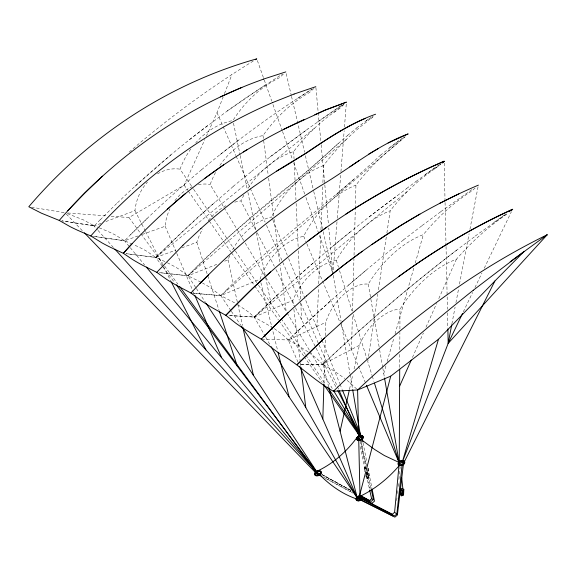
<?xml version="1.0" encoding="UTF-8"?>
<svg xmlns="http://www.w3.org/2000/svg" width="576" height="576" viewBox="0 0 576 576"><rect width="100%" height="100%" fill="white"/><g stroke="black" fill="none" stroke-linecap="round" stroke-linejoin="round"><path stroke-width="0.43" stroke-dasharray="2.88 2.16" d="M399.715 367.38L399.78 353.081M399.802 349.51L399.881 332.525M399.902 328.954L399.996 309.29A74.045 38.167 -51.3 0 1 456.358 259.322A151.474 78.084 -51.3 0 1 508.442 213.149M351.475 349.675L352.404 315.504M352.526 311.004L353.938 258.854M354.038 255.254L355.284 209.398M355.306 208.498L355.939 185.119A167.602 113.803 -57.7 0 1 381.456 156.974L405.202 136.807M323.942 383.191L325.31 339.307M325.426 335.722L325.843 322.294A37.066 21.154 -53.1 0 1 368.266 284.148A78.142 44.597 -53.1 0 1 423.338 234.634A132.35 75.535 -53.1 0 1 472.01 190.872L475.207 187.999M316.894 327.665L318.564 287.366M318.715 283.781L320.789 233.626M320.933 230.047L322.754 186.156M322.898 182.578L323.604 165.557A171.086 124.438 -60.1 0 1 345.96 139.795L349.992 135.914A171.086 124.438 -60.1 0 1 366.847 121.752L372.974 116.496M337.01 221.782L332.935 273.564L328.759 227.959M337.291 218.21L340.661 175.356M340.942 171.785L344.174 130.709M344.455 127.138L346.284 103.925M396.684 500.551L396.958 497.909M397.426 493.495L397.793 489.967M398.16 486.439L398.534 482.911M398.902 479.383L399.362 474.977M399.456 474.091L400.198 467.035M368.042 359.885L367.783 361.656L372.046 375.401M368.575 356.335L377.798 294.199M378.461 289.757L386.366 236.506M386.892 232.949L390.19 210.758A140.206 87.984 -55.3 0 1 405.072 193.802L409.01 189.871A140.206 87.984 -55.3 0 1 433.98 169.351L440.856 164.146M451.894 323.892L455.098 307.094M455.94 302.674L458.806 287.64M459.482 284.105L469.094 233.719M469.937 229.298L478.03 186.862M349.546 389.131L352.692 375.106M354.067 368.971L359.381 345.298A36.914 19.03 -51.3 0 1 399.996 309.29M383.753 373.579L385.963 365.81M387.194 361.498L394.078 337.334M395.064 333.878L413.993 267.43M415.224 263.117L423.338 234.634M206.309 136.303L217.015 112.68L223.178 96.941M224.474 93.629L231.934 74.57M412.43 357.509L423.41 332.964M425.974 327.233L436.594 303.509M438.79 298.598L456.358 259.322M111.19 216.223L128.945 217.555L184.169 185.134L204.876 139.457M463.313 311.832L472.622 292.45M474.948 287.604L481.932 273.06M484.258 268.214L511.409 211.673M100.202 219.722L94.291 225.914L61.877 220.846L94.226 225.878L83.549 219.953L67.118 213.494M162.223 266.069L155.75 257.429L125.978 253.642L155.866 257.494L179.345 234.504L214.963 202.082M200.966 282.19L188.006 275.803L159.451 272.642L187.891 275.738C218.326 245.448 250.416 216.835 283.838 189.878C306.727 173.7 326.146 153.468 347.551 135.54M371.21 118.57L373.097 116.712M226.915 289.548L220.802 295.625L192.312 293.126M100.267 219.758L117.446 202.752M201.571 169.726C174.816 192.204 149.018 215.849 124.546 240.797L92.21 236.153M130.565 234.662L147.895 217.735M278.15 294.293L254.232 317.016L228.492 315.482L254.304 317.074C299.153 273.427 346.896 232.733 397.318 195.667M261.713 339.206L288.317 339.962L330.322 301.061M226.951 289.562C274.795 241.07 330.883 202.025 380.326 155.354M359.381 345.298L322.87 364.37L299.866 364.543L322.747 364.277C371.088 318.672 421.819 275.508 475.38 236.124M328.687 386.942L322.87 364.37C365.501 324 410.184 285.797 456.797 250.099M117.504 202.781C146.153 175.097 176.522 149.227 208.217 125.093M343.973 104.436L339.689 108.446L331.265 114.235A157.104 120.946 -63.1 0 0 293.688 151.531A81.749 62.935 -63.1 0 0 272.952 162.072L263.412 169.87A81.749 62.935 -63.1 0 0 247.212 189.54M294.559 333.965C329.443 300.989 365.717 269.489 403.517 239.897M313.956 88.402L309.6 92.434A131.141 105.955 -66.6 0 0 263.002 135.598A68.112 55.037 -66.6 0 0 219.384 166.082M353.578 179.539L335.52 195.242M283.291 74.203L279.54 77.659A113.508 95.731 -70.9 0 0 232.927 120.528A72.677 61.294 -70.9 0 0 195.775 142.769M338.458 143.251C289.634 188.942 234.13 227.066 188.006 275.803L195.876 287.777M135.05 186.278L171.058 154.714M296.114 278.035L314.172 262.13M404.798 136.807L220.802 295.625L194.09 293.278M346.226 139.536L188.006 275.803L218.059 263.837M129.262 152.014C168.019 118.404 209.506 87.941 253.202 61.078M233.136 186.552L196.934 218.016L155.75 257.429L146.39 251.035A84.197 15.466 15.7 0 0 137.966 246.672L133.481 244.591M348.458 285.206L366.696 269.712M380.282 155.326L403.79 136.994M347.436 135.49L356.724 127.994M332.395 246.622L350.762 231.53M273.125 327.845L254.304 317.074L408.326 190.555M434.772 168.833L440.741 163.93M201.542 169.711C236.592 140.508 273.456 113.479 312.012 89.078L296.194 99.281M233.042 186.502L251.546 171.482M164.873 261.576L155.866 257.494L315.209 127.584M333.756 112.464L343.757 104.314M251.453 171.432L270.194 156.881L308.059 128.916M189.439 139.63L227.218 111.031L266.011 84.434M219.996 154.663L238.68 140.083M389.434 147.773L398.693 140.602M403.488 239.875L422.1 225.59M369.216 216.806L406.634 188.575M356.602 127.944L371.203 117.295M415.879 181.519L434.686 167.868M270.094 156.83L307.951 128.866L341.942 105.113M406.555 188.518L415.958 181.584M422.064 225.569L440.777 211.687M475.258 236.038L507.686 212.904M317.462 121.99L341.82 105.055M440.741 211.666L473.328 188.64M425.189 174.514L439.056 164.83M493.884 222.444L506.102 213.818M227.16 111.002L246.42 97.445L282.262 74.138M365.94 120.816L369.612 118.26M298.022 362.196L288.317 339.962L325.843 322.294M254.304 317.074L292.802 300.348A49.111 30.823 -55.3 0 1 336.319 260.316A82.476 51.761 -55.3 0 1 360.547 229.86L370.145 221.954A82.476 51.761 -55.3 0 1 390.19 210.758M364.738 471.744L364.126 467.561L365.508 466.978M365.033 469.721L364.774 467.964L365.738 467.561M365.803 474.984L366.055 476.734L367.02 476.33L368.654 476.986L367.603 468.31M369.331 477.742L367.668 476.741L365.594 477.612L367.258 478.613L369.331 477.742L368.129 467.856M366.055 476.734L367.69 477.389L368.654 476.986M224.734 261.18L228.074 259.848A55.836 40.608 -60.1 0 1 229.838 255.442M100.93 223.416L94.291 225.914L97.783 227.239M105.912 221.551L134.957 210.643A42.689 36 -70.9 0 1 147.427 182.146M155.866 257.494L175.925 250.027M181.778 247.853L196.826 242.251A51.386 39.557 -63.1 0 1 202.586 229.025M138.067 235.951L124.546 240.797L130.81 243.41M142.294 234.432L165.11 226.253A41.09 33.199 -66.6 0 1 169.949 208.8M67.709 212.969L107.64 215.957M93.953 236.405L124.517 240.782L129.686 247.01M31.45 207.194L64.166 212.623M99.137 227.779L107.518 231.271A83.628 13.327 14.7 0 1 115.704 235.188L124.517 240.782M364.774 467.964L366.638 468.713M167.285 262.75L169.43 263.83A84.449 17.338 16.8 0 1 178.056 268.603L187.891 275.738M288.317 339.962L298.793 345.866L308.419 352.145M323.143 476.921L352.44 492.674M325.807 478.534L353.174 493.222M321.682 474.487L350.755 490.313M350.87 490.356L321.97 474.588L350.698 490.399M322.87 364.37L333.317 370.498L344.75 378.425M234.562 302.825L220.802 295.625L210.492 287.748A84.42 19.066 17.9 0 0 202.486 283.01M364.126 467.561L365.976 468.677M237.715 304.697L248.278 311.832L254.232 317.016L265.342 336.528M274.342 328.644L282.341 334.512L288.281 339.941M309.146 352.678L316.577 358.416L322.747 364.277M347.191 380.354L356.681 388.958M66.298 214.063L82.526 230.904M93.132 225.05L97.358 229.723M97.963 230.386L113.645 247.745M130.262 247.702L144.634 265.01M162.763 266.789L174.643 282.622M128.945 217.555L162.482 263.182M164.606 266.076L177.919 284.184M184.169 185.134L187.776 190.282M188.287 191.016L208.894 220.464M209.405 221.198L231.034 252.115M231.552 252.85L254.21 285.235M254.729 285.977L278.417 319.831M278.935 320.573L303.653 355.903M304.164 356.638L322.193 382.399M190.764 149.04A72.677 61.294 -70.9 0 0 180.058 169.157L193.14 188.496M193.644 189.238L213.264 218.254M213.768 218.995L234.9 250.236M235.404 250.985L258.048 284.458M258.552 285.199L280.685 317.93M281.189 318.672L305.338 354.384M305.842 355.126L325.469 384.134M230.839 310.514L220.802 295.625L260.014 279.194A50.105 34.02 -57.7 0 1 303.718 236.34A79.74 54.144 -57.7 0 1 355.939 185.119M231.343 311.256L240.876 325.397M196.366 288.518L205.704 302.731M215.561 172.433A68.112 55.037 -66.6 0 0 210.175 184.514L244.728 242.23M245.189 243L286.186 311.479L280.094 265.284M287.107 313.02L309.679 350.719M310.14 351.49L332.251 388.426M265.781 337.306L270.223 345.11M243.907 195.134A81.749 62.935 -63.1 0 0 240.955 200.923L256.817 232.006M257.227 232.805L274.313 266.278M275.94 269.467L295.063 306.929M295.474 307.728L335.75 386.633M134.957 210.643L145.159 230.652M145.562 231.451L163.109 265.867M163.519 266.666L170.863 281.074M217.015 112.68L222.797 125.842M223.164 126.662L235.814 155.455M236.174 156.276L249.912 187.538M250.272 188.359L265.097 222.084M266.537 225.374L299.434 300.226M300.881 303.516L337.032 385.776M337.392 386.597L338.839 389.887M165.11 226.253L176.422 252.554M176.774 253.375L193.025 291.19M193.378 292.01L194.083 293.652M303.718 236.34L306.504 242.957M306.857 243.785L340.668 324.029M341.021 324.857L358.099 365.393M358.452 366.214L366.12 384.415M323.604 165.557A79.128 57.55 -60.1 0 0 303.106 176.868L293.666 185.047A79.128 57.55 -60.1 0 0 271.598 216.893L272.621 219.391M272.959 220.226L287.266 255.204M288.626 258.538L321.667 339.329M322.006 340.157L339.718 383.472M340.056 384.3L342.101 389.297M257.364 60.545L263.959 79.142M264.262 79.985L271.757 101.117M272.959 104.501L282.254 130.709M282.55 131.551L292.45 159.444M293.652 162.828L304.747 194.105M305.942 197.489L332.338 271.872M196.826 242.251L219.132 310.579M336.319 260.316L338.458 267.185M339.523 270.619L352.051 310.982M353.117 314.424L367.25 359.942M372.312 376.258L373.91 381.413M366.919 466.416L362.952 452.729L361.318 441.166M260.878 282.679L277.661 350.654M286.2 73.649L291.305 95.472M291.506 96.343L304.567 152.215M305.388 155.707L313.546 190.627M313.754 191.506L322.934 230.789M323.143 231.66L332.525 271.822M360.036 446.587L365.054 469.195M366.408 475.279L369.497 489.19M228.074 259.848L237.665 303.574M237.859 304.445L242.46 325.433M361.066 441.461L366.322 466.099M367.258 470.498L371.016 488.095M233.474 123.156L240.055 154.728M240.235 155.606L247.183 188.928M247.918 192.434L256.14 231.89M256.32 232.769L265.464 276.617M265.644 277.488L271.13 303.797M360.324 441.086L365.803 467.82M366.682 472.118L370.066 488.635M363.046 442.8L366.797 461.974M367.992 468.072L371.909 488.117M368.266 284.148L370.721 298.318M370.872 299.203L379.462 348.79M379.613 349.668L382.68 367.38M382.831 368.266L384.365 377.122M333.238 275.335L341.071 321.451M341.222 322.337L349.963 373.766M350.114 374.652L352.526 388.836M367.056 472.55L367.668 476.741M366.509 472.824L367.02 476.33M263.002 135.598L268.15 174.679M268.625 178.236L273.888 218.21M274.01 219.096L279.626 261.734M367.056 472.183L367.69 477.389M366.451 471.996L367.258 478.613M292.802 300.348L293.45 305.712M293.882 309.283L300.262 361.98M300.37 362.88L300.694 365.558M315.907 87.566L321.062 143.906M321.149 144.799L328.435 224.381M293.688 151.531L294.026 158.688M294.192 162.266L295.956 199.829M296.122 203.407L298.174 247.234M298.346 250.812L300.607 299.11M300.78 302.688L301.572 319.68M444.19 163.08L445.046 201.643M445.068 202.543L446.018 245.585M446.04 246.485L447.43 309.262M447.509 312.847L447.847 328.09M157.493 173.88A42.689 36 -70.9 0 1 180.058 169.157M174.902 200.642A41.09 33.199 -66.6 0 1 192.038 186.761M198.353 184.723A41.09 33.199 -66.6 0 1 210.175 184.514M208.44 220.442A51.386 39.557 -63.1 0 1 227.138 205.121M234.785 202.154A51.386 39.557 -63.1 0 1 240.955 200.923M232.625 249.725A55.836 40.608 -60.1 0 1 271.598 216.893"/><path stroke-width="0.86" d="M359.453 497.333L392.335 514.217L394.603 512.316L399.24 463.003L399.701 369.166M322.819 419.011L323.914 384.084M403.826 489.478L401.954 490.262L400.097 489.139L401.969 488.354L403.826 489.478L403.538 495.05L401.666 495.835L399.823 494.359L399.917 492.574M401.666 495.835L401.954 490.262M402.091 495.259L402.314 490.86L400.478 489.384L400.248 493.783L402.091 495.259L403.157 494.813L403.38 490.414L402.314 490.86M241.38 326.138L357.322 498.06L360.079 499.723L361.346 498.658L394.574 515.902L396.85 514.008L402.163 464.522L403.502 463.406L494.892 281.016L524.052 251.51L473.285 290.232M494.892 281.016L438.487 339.228L402.127 462.578L448.186 343.339L451.728 324.77M340.099 431.215L349.344 390.01M358.697 498.895L390.73 376.164L438.487 339.228M399.622 386.15L411.336 359.964M447.869 328.99L448.186 343.339L462.535 313.452M255.341 59.746L256.759 58.853C168.149 83.786 88.294 136.757 28.8 206.755L41.371 213.163L59.249 220.428C114.026 157.147 184.558 107.028 263.657 79.085M59.249 220.435L69.847 226.505A129.485 20.635 14.7 0 0 78.084 230.479L90.785 235.951C140.875 179.122 202.918 132.422 272.693 102.557M185.508 193.514C163.447 211.982 142.466 231.79 123.343 253.31L110.39 247.27A130.45 23.962 15.7 0 1 101.909 242.827L90.785 235.951M132.098 243.641L123.343 253.31L132.286 259.351A130.702 26.834 16.8 0 0 143.611 265.802L156.766 272.347L166.046 278.971A130.91 29.563 17.9 0 0 177.631 285.977L190.944 293.004L200.549 300.24A130.673 32.191 19.2 0 0 212.371 307.807L225.828 315.324L235.714 323.136A130.378 34.553 20.5 0 0 244.555 329.198L261.281 339.192L271.418 347.566A129.37 36.59 21.9 0 0 280.39 354.01C299.34 364.666 314.381 380.736 333.468 391.277L357.617 389.966L390.73 376.164M448.186 343.339L547.2 234.756C467.395 273.766 396.461 329.047 333.468 391.277M156.766 272.347L183.031 245.196M388.116 142.97L408.161 133.906C376.092 145.865 349.934 168.43 320.789 185.659C273.384 214.726 230.443 250.855 192.449 291.398L190.944 293.004L191.426 293.047M67.81 210.665L84.838 192.917L102.514 176.134M263.736 336.672L288.266 312.502L306.41 295.992M199.894 283.45L208.67 274.723M288.274 312.509L270.446 329.774L261.281 339.192L261.713 339.206M324.439 338.047L297.209 364.565L324.461 338.062L342.677 321.602M183.01 245.182L200.93 228.528M270.612 271.894L252.562 288.468L225.828 315.324C256.558 282.852 290.354 253.282 326.671 227.203M442.138 162.972L444.154 161.287L441.871 162.727M167.206 209.318C208.001 172.49 254.441 142.092 304.474 119.376M200.902 228.506C233.143 199.483 268.891 174.658 306.475 153.079C325.166 140.076 344.304 127.454 365.278 118.411M306.403 295.985C357.804 250.805 415.253 211.889 478.404 185.126M342.648 321.581C393.905 276.782 450.497 237.535 512.568 209.246L508.975 211.788M317.282 472.032L316.015 473.09L84.398 232.841M362.88 441.929L362.196 438.437L359.438 436.774L358.106 437.89L360.684 439.704L362.196 438.437L342.439 390.132M319.975 475.222L316.015 473.09L318.766 474.761L320.112 473.63M271.116 346.673L357.322 498.06L358.668 496.937M366.466 385.243L399.24 463.003L400.752 461.743L403.502 463.406L397.382 515.045L394.862 517.147L360.079 499.723L357.617 389.966C394.826 355.212 433.411 321.926 473.263 290.232M369.684 490.061L371.621 498.758L369.346 500.652L360.799 495.958M371.203 488.974L373.457 499.536L371.182 501.43L360.972 495.871M442.066 162.842L444.053 161.208C395.662 182.34 349.646 209.117 307.714 241.243M324.821 280.253L343.476 265.32L362.34 251.215M510.178 261.763L547.2 234.756M204.343 178.69L223.603 164.822M398.484 276.739C434.261 250.646 472.356 227.635 512.719 209.354L511.279 210.37M371.866 244.577L400.608 225.569L419.947 214.078M349.798 166.874L359.251 160.445M345.888 214.056C377.23 194.033 409.939 175.939 444.154 161.287M276.732 171.014C310.046 152.705 339.365 126.979 375.617 114.228M243.274 151.956L247.63 149.378M368.734 154.102L378.41 148.464M439.38 203.494L458.878 193.838M283.745 129.276L325.267 110.11L346.421 102.139L325.174 110.066L314.798 114.718M220.5 96.84L241.877 87.401M399.823 494.359L401.076 493.841M272.671 102.55L294.098 94.061M294.077 94.046L315.821 86.674M263.599 79.056L285.797 71.899M371.621 498.758L373.457 499.536M299.822 366.314L357.322 498.06L392.782 515.887M374.443 383.134L399.24 463.003L402.163 464.522M358.776 496.08L369.864 502.034M114.854 249.084L318.766 474.761L321.898 476.438M359.431 496.584L371.945 503.294L374.465 501.192L372.082 488.988M394.603 512.316L396.85 514.008M401.926 493.826L403.157 494.813M146.354 267.084L318.766 474.761L206.194 303.48M176.263 284.774L318.766 474.761M179.51 286.351L317.39 473.926M323.741 384.61L360.821 437.609L352.678 389.722M327.478 387.115L362.196 438.437L337.781 390.614M333.634 390.737L362.196 438.437M171.266 281.873L205.949 349.906M339.199 390.708L359.438 436.774M194.789 295.301L221.645 357.768M219.413 311.429L237.262 366.091M328.91 387.806L357.322 498.06M278.086 352.397L289.058 396.842M242.842 327.182L253.39 375.286M384.516 378.007L399.24 463.003M300.91 367.344L305.777 407.542M401.688 477.749L402.898 488.916M362.714 437.681A2.866 1.829 -24.1 0 1 361.152 439.639M360.475 439.956A2.866 1.829 -24.1 0 1 357.336 439.157A2.866 1.829 -24.1 0 1 359.546 436.385A2.866 1.829 -24.1 0 1 362.686 437.184M362.124 497.945A2.866 1.829 -24.1 0 1 359.172 500.414M357.854 500.393A2.866 1.829 -24.1 0 1 357.962 497.167A2.866 1.829 -24.1 0 1 362.095 497.448M404.201 462.758A2.866 1.829 -24.1 0 1 401.609 465.142A2.866 1.829 -24.1 0 1 398.815 464.227M398.945 463.205A2.866 1.829 -24.1 0 1 401.738 461.268A2.866 1.829 -24.1 0 1 404.172 462.262M398.786 462.557A3.485 2.225 -24.1 0 1 404.215 461.239A3.485 2.225 -24.1 0 1 402.343 465.307A3.485 2.225 -24.1 0 1 398.196 463.838M319.19 474.898A2.866 1.829 -24.1 0 1 315.331 474.091A2.866 1.829 -24.1 0 1 319.205 471.406A2.866 1.829 -24.1 0 1 319.788 474.487M318.348 471.024A3.485 2.225 -24.1 0 1 321.343 472.838A3.485 2.225 -24.1 0 1 317.75 475.841A3.485 2.225 -24.1 0 1 314.748 474.026M314.942 473.386A3.485 2.225 -24.1 0 1 317.484 471.262M357.322 437.832L357.17 438.358A2.866 1.829 -24.1 0 0 360.338 439.654L361.015 439.337A2.866 1.829 -24.1 0 0 361.714 436.003A2.866 1.829 -24.1 0 0 357.322 437.832M356.731 498.096L356.573 498.622A2.866 1.829 -24.1 0 0 360.425 499.601A2.866 1.829 -24.1 0 0 360.842 496.174L360.216 496.094A2.866 1.829 -24.1 0 0 356.731 498.096M399.139 462.377L398.808 462.902A2.866 1.829 -24.1 0 0 399.276 464.688L399.794 464.897A2.866 1.829 -24.1 0 0 403.582 463.507A2.866 1.829 -24.1 0 0 402.926 460.987A2.866 1.829 -24.1 0 0 399.139 462.377M361.188 495.749L355.982 498.73C340.812 493.402 327.254 483.25 316.613 471.398A87.631 61.639 -58.9 0 0 356.767 437.818L361.267 439.654L374.746 449.561L384.286 455.494L398.657 462.254L399.456 465.329A99.763 71.23 -56.2 0 1 361.188 495.749M317.448 471.348L316.771 471.665A2.858 1.829 -24.1 0 0 316.159 475.027A2.858 1.829 -24.1 0 0 320.537 472.99A2.858 1.829 -24.1 0 0 317.448 471.348M358.142 500.616A3.485 2.225 -24.1 0 0 362.542 496.937A3.485 2.225 -24.1 0 0 357.156 496.85A3.485 2.225 -24.1 0 0 358.142 500.616M358.733 440.352A3.485 2.225 -24.1 0 0 363.132 436.666A3.485 2.225 -24.1 0 0 357.754 436.586A3.485 2.225 -24.1 0 0 358.733 440.352M316.771 475.61A3.485 2.225 -24.1 0 0 321.17 471.931A3.485 2.225 -24.1 0 0 315.792 471.845A3.485 2.225 -24.1 0 0 316.771 475.61M400.219 465.422A3.485 2.225 -24.1 0 0 404.618 461.743A3.485 2.225 -24.1 0 0 399.24 461.664A3.485 2.225 -24.1 0 0 400.219 465.422M358.272 500.918A3.485 2.225 -24.1 0 0 362.678 497.239A3.485 2.225 -24.1 0 0 357.293 497.153A3.485 2.225 -24.1 0 0 358.272 500.918M358.87 440.654A3.485 2.225 -24.1 0 0 363.269 436.968A3.485 2.225 -24.1 0 0 357.89 436.889A3.485 2.225 -24.1 0 0 358.87 440.654"/></g></svg>
